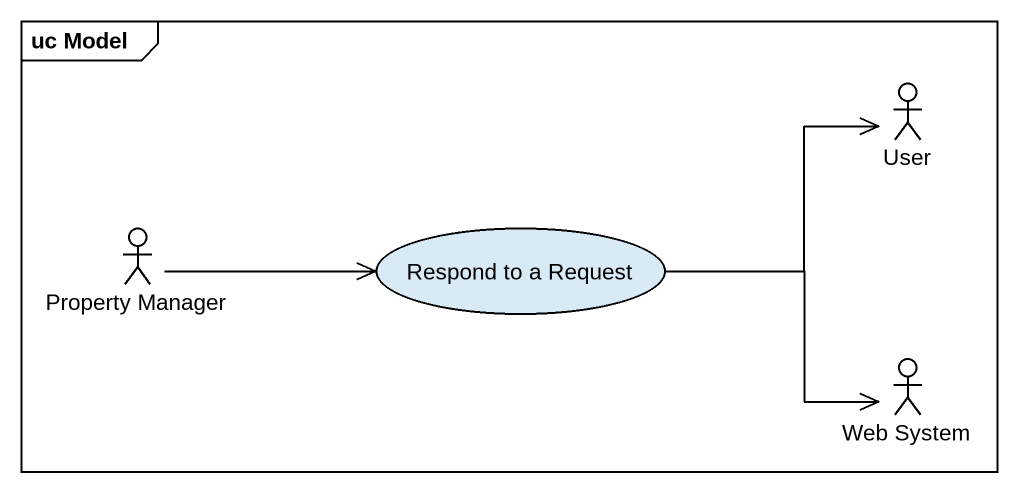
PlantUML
@startuml
mainframe uc Model
actor User
actor "Property Manager" as Property_Manager
usecase "Respond to a Request" as Respond_to_a_Request
actor "Web System" as Web_System
Property_Manager -right-> Respond_to_a_Request
Respond_to_a_Request -right-> User
Respond_to_a_Request -right-> Web_System
@enduml
